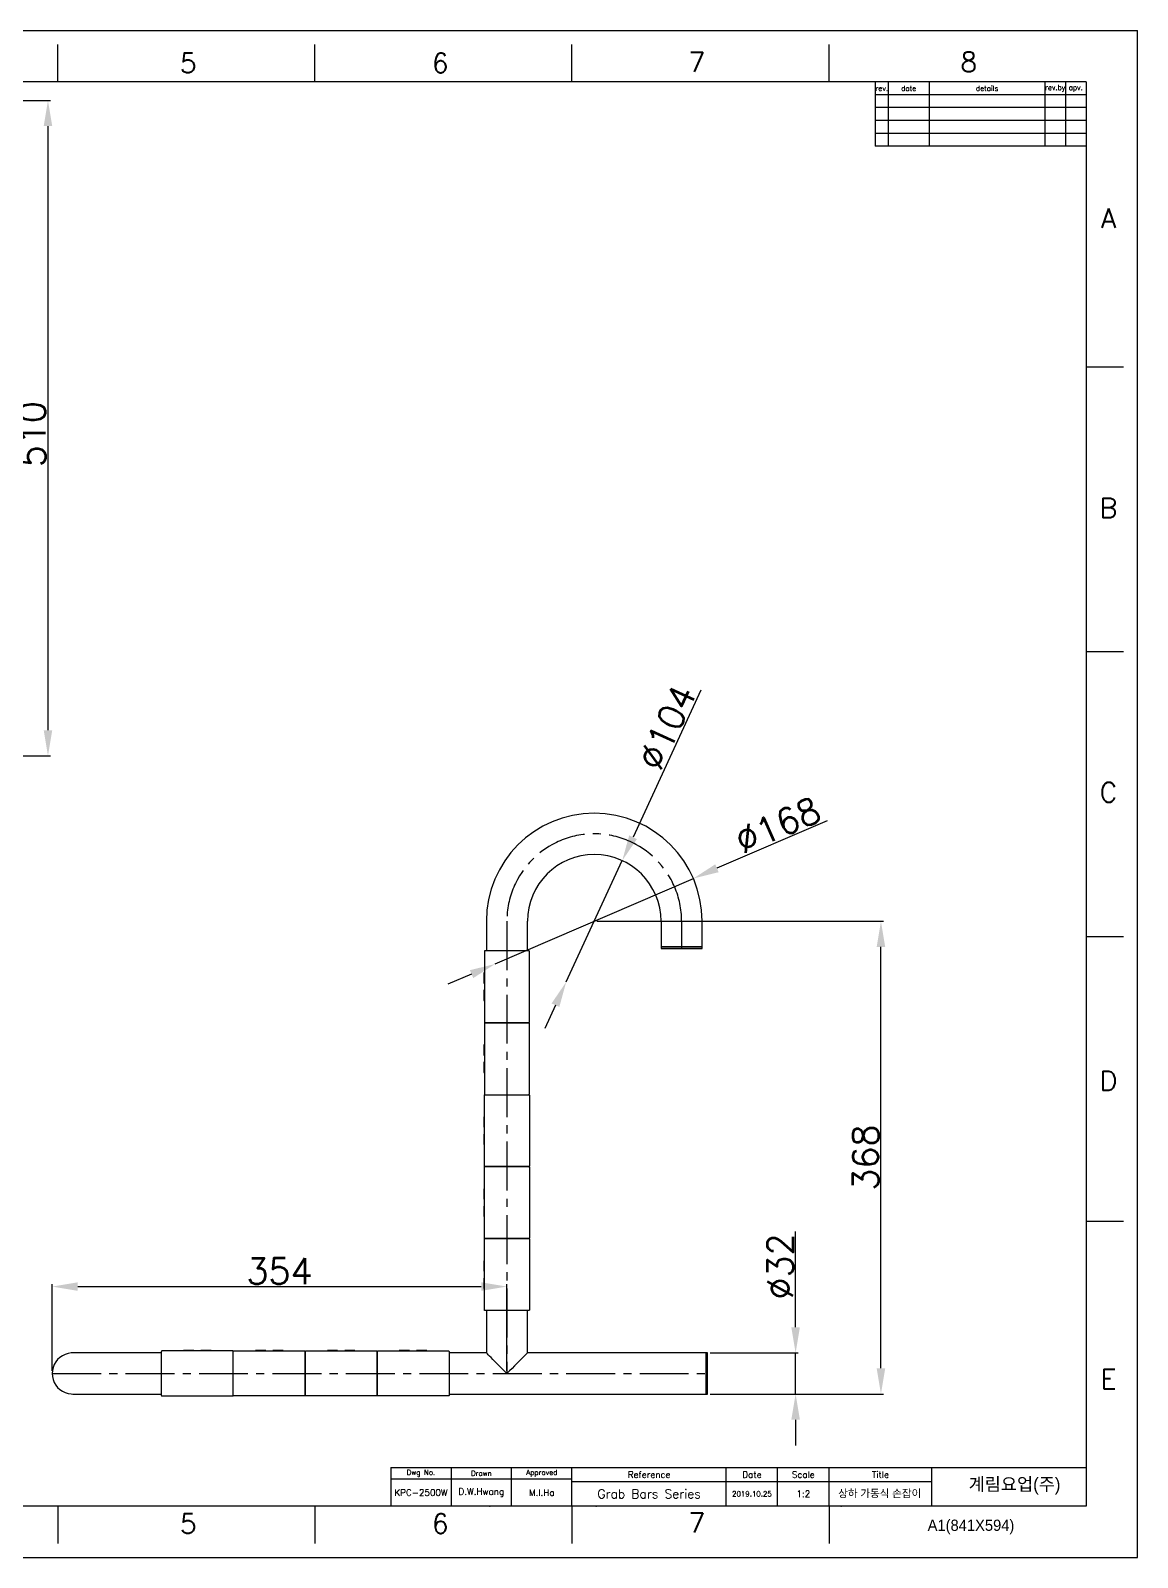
# Model space of a CAD drawing. Header units: inches. Extents: x 7305 to 8145, y -1324 to -730.
# Drawn here: x 7714 to 8145, y -1324 to -730 of the extents above; entities that cross this region are included whole.
import ezdxf

# ---------------------------------------------------------------- set-up
doc = ezdxf.new("R2010")
doc.units = ezdxf.units.IN
doc.header["$MEASUREMENT"] = 0
doc.linetypes.add('CENTER2', pattern=[28.575, 19.05, -3.175, 3.175, -3.175])
doc.linetypes.add('CENTERX2', pattern=[20.32, 12.7, -2.54, 2.54, -2.54])
doc.layers.get('Defpoints').update_dxf_attribs({"color": 3})
for name, color, linetype in [('5', 2, 'Continuous'), ('Cneter', 1, 'CENTER2'), ('FORM', 7, 'Continuous'), ('PDF_형상', 7, 'Continuous'), ('TEXT', 2, 'Continuous')]:
    doc.layers.add(name, color=color, linetype=linetype)
doc.styles.add('ROMANS', font='Gulim.ttf')
doc.styles.get("Standard").update_dxf_attribs({"font": 'romans.shx', "bigfont": 'whtgtxt.shx'})
doc.dimstyles.get("Standard").update_dxf_attribs({"dimtxt": 2.5, "dimasz": 3, "dimexe": 1, "dimexo": 1, "dimgap": 1, "dimtad": 1, "dimdec": 1, "dimdsep": 46, "dimtxsty": 'Standard', "dimcen": 0.09, "dimclrd": 1, "dimclre": 1, "dimclrt": 2, "dimadec": 0, "dimazin": 0, "dimtfac": 1, "dimtdec": 1, "dimtmove": 0, "dimatfit": 3, "dimfxl": 0, "dimtolj": 1, "dimtzin": 0, "dimarcsym": 0})

# ---------------------------------------------------------------- blocks, each defined once
blk = doc.blocks.new('*D14')
at = {"color": 3, "linetype": 'ByBlock', "lineweight": -2}
for p, q in [((7642.35, -757.61), (7722.2, -757.61)), ((7721.2, -767.61), (7721.2, -1002.61)), ((7610.36, -1012.61), (7722.2, -1012.61))]:
    blk.add_line(p, q, dxfattribs=at)
at = {"color": 3}
for points in [[(7719.54, -767.61), (7722.87, -767.61), (7721.2, -757.61)], [(7719.54, -1002.61), (7722.87, -1002.61), (7721.2, -1012.61)]]:
    blk.add_solid(points, dxfattribs=at)
at = {"layer": 'Defpoints', "color": 0}
for p in [(7641.35, -757.61), (7609.36, -1012.61), (7721.2, -1012.61)]:
    blk.add_point(p, dxfattribs=at)
at = {"color": 3, "insert": (7715.2, -887.41), "char_height": 10, "attachment_point": 5, "rotation": 90}
blk.add_mtext('\\A1;510', dxfattribs=at)
blk = doc.blocks.new('*D19')
at = {"color": 3, "linetype": 'ByBlock', "lineweight": -2}
for p, q in [((8012.08, -1234.85), (8012.08, -1197.61)), ((7978.82, -1244.85), (8013.08, -1244.85)), ((8012.08, -1260.84), (8012.08, -1244.85)), ((7978.82, -1260.84), (8013.08, -1260.84)), ((8012.08, -1270.84), (8012.08, -1280.84))]:
    blk.add_line(p, q, dxfattribs=at)
at = {"color": 3}
for points in [[(8010.41, -1234.85), (8013.74, -1234.85), (8012.08, -1244.85)], [(8010.41, -1270.84), (8013.74, -1270.84), (8012.08, -1260.84)]]:
    blk.add_solid(points, dxfattribs=at)
at = {"layer": 'Defpoints', "color": 0}
for p in [(7977.82, -1244.85), (8012.08, -1244.85), (7977.82, -1260.84)]:
    blk.add_point(p, dxfattribs=at)
at = {"color": 3, "insert": (8006.08, -1211.23), "char_height": 10, "attachment_point": 5, "rotation": 90}
blk.add_mtext('\\A1;%%C32', dxfattribs=at)
blk = doc.blocks.new('*D20')
at = {"color": 3, "linetype": 'ByBlock', "lineweight": -2}
for p, q in [((7975.25, -987.06), (7948.83, -1044.24)), ((7922.84, -1100.51), (7944.64, -1053.32)), ((7918.64, -1109.58), (7914.45, -1118.66))]:
    blk.add_line(p, q, dxfattribs=at)
at = {"color": 3}
for points in [[(7947.32, -1043.54), (7950.34, -1044.94), (7944.64, -1053.32)], [(7917.13, -1108.89), (7920.15, -1110.28), (7922.84, -1100.51)]]:
    blk.add_solid(points, dxfattribs=at)
at = {"layer": 'Defpoints', "color": 0}
for p in [(7944.64, -1053.32), (7922.84, -1100.51)]:
    blk.add_point(p, dxfattribs=at)
at = {"color": 3, "insert": (7962, -1001.45), "char_height": 10, "attachment_point": 5, "rotation": 65.20096}
blk.add_mtext('\\A1;∅104', dxfattribs=at)
blk = doc.blocks.new('*D21')
at = {"color": 3, "linetype": 'ByBlock', "lineweight": -2}
for p, q in [((8024.41, -1037.8), (7981.47, -1056.32)), ((7895.19, -1093.54), (7972.29, -1060.28)), ((7886, -1097.5), (7876.82, -1101.46))]:
    blk.add_line(p, q, dxfattribs=at)
at = {"color": 3}
for points in [[(7980.81, -1054.79), (7982.13, -1057.85), (7972.29, -1060.28)], [(7885.34, -1095.97), (7886.66, -1099.03), (7895.19, -1093.54)]]:
    blk.add_solid(points, dxfattribs=at)
at = {"layer": 'Defpoints', "color": 0}
for p in [(7972.29, -1060.28), (7895.19, -1093.54)]:
    blk.add_point(p, dxfattribs=at)
at = {"color": 3, "insert": (8005.15, -1039.57), "char_height": 10, "attachment_point": 5, "rotation": 23.33292}
blk.add_mtext('\\A1;%%C168', dxfattribs=at)
blk = doc.blocks.new('*D22')
at = {"color": 3, "linetype": 'ByBlock', "lineweight": -2}
for p, q in [((7722.82, -1251.84), (7722.82, -1218.04)), ((7732.82, -1219.04), (7889.75, -1219.04)), ((7899.75, -1251.84), (7899.75, -1218.04))]:
    blk.add_line(p, q, dxfattribs=at)
at = {"color": 3}
for points in [[(7732.82, -1217.37), (7732.82, -1220.71), (7722.82, -1219.04)], [(7889.75, -1217.37), (7889.75, -1220.71), (7899.75, -1219.04)]]:
    blk.add_solid(points, dxfattribs=at)
at = {"layer": 'Defpoints', "color": 0}
for p in [(7899.75, -1219.04), (7722.82, -1252.84), (7899.75, -1252.84)]:
    blk.add_point(p, dxfattribs=at)
at = {"color": 3, "insert": (7811.28, -1213.04), "char_height": 10, "attachment_point": 5}
blk.add_mtext('\\A1;354', dxfattribs=at)
blk = doc.blocks.new('*D23')
at = {"color": 3, "linetype": 'ByBlock', "lineweight": -2}
for p, q in [((7934.74, -1076.91), (8046.28, -1076.91)), ((8045.28, -1250.84), (8045.28, -1086.91)), ((7978.82, -1260.84), (8046.28, -1260.84))]:
    blk.add_line(p, q, dxfattribs=at)
at = {"color": 3}
for points in [[(8043.61, -1086.91), (8046.94, -1086.91), (8045.28, -1076.91)], [(8043.61, -1250.84), (8046.94, -1250.84), (8045.28, -1260.84)]]:
    blk.add_solid(points, dxfattribs=at)
at = {"layer": 'Defpoints', "color": 0}
for p in [(7933.74, -1076.91), (8045.28, -1076.91), (7977.82, -1260.84)]:
    blk.add_point(p, dxfattribs=at)
at = {"color": 3, "insert": (8039.28, -1168.88), "char_height": 10, "attachment_point": 5, "rotation": 90}
blk.add_mtext('\\A1;368', dxfattribs=at)

msp = doc.modelspace()

# ---------------------------------------------------------------- linework, layer by layer
at = {"color": 7, "linetype": 'Continuous'}
for p, q in [((7305.081, -730.42), (8145.08, -730.42)), ((8145.08, -1324.42), (8145.08, -730.42)), ((7725.081, -750.421), (7725.081, -735.885)), ((7825.081, -750.421), (7825.081, -735.885)), ((7925.081, -750.421), (7925.081, -735.885)), ((8025.081, -750.421), (8025.081, -735.885)), ((8125.08, -750.421), (7325.081, -750.421)), ((8125.082, -861.216), (8139.618, -861.216)), ((8125.083, -972.016), (8139.62, -972.016)), ((8125.085, -1082.816), (8139.621, -1082.816)), ((8125.086, -1193.616), (8139.622, -1193.616)), ((7725.081, -1304.42), (7725.081, -1318.957)), ((7825.081, -1304.42), (7825.081, -1318.957)), ((7925.081, -1304.42), (7925.081, -1318.957)), ((8025.081, -1304.42), (8025.081, -1318.957)), ((7305.081, -1324.42), (8145.08, -1324.42))]:
    msp.add_line(p, q, dxfattribs=at)
at = {"linetype": 'Continuous'}
for p, q in [((8125.08, -750.421), (8125.08, -1304.42)), ((8125.08, -1304.42), (7325.081, -1304.42))]:
    msp.add_line(p, q, dxfattribs=at)
for p in [(7893.098, -1304.42), (7934.485, -1304.42), (8029.783, -1304.42)]:
    msp.add_point(p)
at = {"layer": 'Cneter'}
for p, q in [((7899.746, -1076.913), (7899.749, -1252.844)), ((7967.726, -1076.913), (7967.723, -1087.509)), ((7722.819, -1252.844), (7977.82, -1252.844))]:
    msp.add_line(p, q, dxfattribs=at)
msp.add_arc((7933.736, -1076.914), 33.99, 0.001569, 179.998431, dxfattribs=at)
at = {"layer": 'FORM'}
for p, q in [((8043.08, -750.421), (8043.08, -775.421)), ((8048.08, -750.421), (8048.08, -775.421)), ((8064.08, -750.421), (8064.08, -775.421)), ((8109.08, -750.421), (8109.08, -775.421)), ((8117.08, -750.421), (8117.08, -775.421)), ((8125.08, -755.421), (8043.08, -755.421)), ((8125.08, -760.421), (8043.08, -760.421)), ((8125.08, -765.421), (8043.08, -765.421)), ((8125.08, -770.421), (8043.08, -770.421)), ((8125.08, -775.421), (8043.08, -775.421)), ((7854.58, -1289.42), (8125.08, -1289.42)), ((7854.58, -1289.42), (7854.58, -1304.42)), ((7925.08, -1293.92), (7854.58, -1293.92)), ((7878.08, -1289.42), (7878.08, -1304.42)), ((7901.58, -1304.42), (7901.58, -1289.42)), ((7925.08, -1304.42), (7925.08, -1289.42)), ((7985.08, -1304.42), (7985.08, -1289.42)), ((7985.08, -1304.42), (7985.08, -1289.42)), ((7985.08, -1304.42), (7985.08, -1289.42)), ((8005.08, -1304.42), (8005.08, -1289.42)), ((8025.08, -1304.42), (8025.08, -1289.42)), ((8065.08, -1304.42), (8065.08, -1289.42)), ((7925.08, -1294.92), (8065.08, -1294.92))]:
    msp.add_line(p, q, dxfattribs=at)
at = {"layer": 'PDF_형상', "lineweight": 25}
for p, q in [((7891.753, -1076.913), (7891.753, -1088.423)), ((7907.746, -1088.423), (7907.746, -1076.913)), ((7959.726, -1076.913), (7959.726, -1086.909)), ((7975.72, -1086.909), (7975.72, -1076.913)), ((7959.726, -1086.909), (7959.726, -1087.509)), ((7975.72, -1087.509), (7975.72, -1086.909)), ((7959.726, -1087.509), (7959.816, -1087.509)), ((7959.816, -1087.509), (7960.082, -1087.509)), ((7960.082, -1087.509), (7960.518, -1087.509)), ((7960.518, -1087.509), (7961.116, -1087.509)), ((7961.116, -1087.509), (7961.861, -1087.509)), ((7961.861, -1087.509), (7962.737, -1087.509)), ((7962.737, -1087.509), (7963.725, -1087.509)), ((7963.725, -1087.509), (7964.802, -1087.509)), ((7964.802, -1087.509), (7965.944, -1087.509)), ((7965.944, -1087.509), (7967.126, -1087.509)), ((7967.126, -1087.509), (7968.321, -1087.509)), ((7968.321, -1087.509), (7969.503, -1087.509)), ((7969.503, -1087.509), (7970.645, -1087.509)), ((7970.645, -1087.509), (7971.722, -1087.509)), ((7971.722, -1087.509), (7972.709, -1087.509)), ((7972.709, -1087.509), (7973.585, -1087.509)), ((7973.585, -1087.509), (7974.331, -1087.509)), ((7974.331, -1087.509), (7974.928, -1087.509)), ((7974.928, -1087.509), (7975.365, -1087.509)), ((7975.365, -1087.509), (7975.631, -1087.509)), ((7975.631, -1087.509), (7975.72, -1087.509))]:
    msp.add_line(p, q, dxfattribs=at)
for points in [[(7959.726, -1086.909), (7959.816, -1086.909), (7960.082, -1086.909), (7960.518, -1086.909), (7961.116, -1086.909), (7961.861, -1086.909), (7962.737, -1086.909), (7963.725, -1086.909), (7964.802, -1086.909), (7965.944, -1086.909), (7967.126, -1086.909), (7968.321, -1086.909), (7969.503, -1086.909), (7970.645, -1086.909), (7971.722, -1086.909), (7972.709, -1086.909), (7973.585, -1086.909), (7974.331, -1086.909), (7974.928, -1086.909), (7975.365, -1086.909), (7975.631, -1086.909), (7975.72, -1086.909), (7975.631, -1086.909), (7975.365, -1086.909), (7974.928, -1086.909), (7974.331, -1086.909), (7973.585, -1086.909), (7972.709, -1086.909), (7971.722, -1086.909), (7970.645, -1086.909), (7969.503, -1086.909), (7968.321, -1086.909), (7967.126, -1086.909), (7965.944, -1086.909), (7964.802, -1086.909), (7963.725, -1086.909), (7962.737, -1086.909), (7961.861, -1086.909), (7961.116, -1086.909), (7960.518, -1086.909), (7960.082, -1086.909), (7959.816, -1086.909)], [(7891.003, -1116.162), (7891.008, -1116.211), (7891.022, -1116.258), (7891.045, -1116.301), (7891.076, -1116.339), (7891.114, -1116.37), (7891.157, -1116.393), (7891.204, -1116.407), (7891.253, -1116.412), (7891.345, -1116.412), (7891.619, -1116.412), (7892.069, -1116.412), (7892.685, -1116.412), (7893.454, -1116.412), (7894.359, -1116.412), (7895.382, -1116.412), (7896.498, -1116.412), (7897.686, -1116.412), (7898.917, -1116.412), (7900.166, -1116.412), (7901.408, -1116.412), (7902.612, -1116.412), (7903.755, -1116.412), (7904.812, -1116.412), (7905.758, -1116.412), (7906.575, -1116.412), (7907.243, -1116.412), (7907.75, -1116.412), (7908.083, -1116.412), (7908.237, -1116.412), (7908.246, -1116.412), (7908.296, -1116.407), (7908.342, -1116.393), (7908.386, -1116.37), (7908.424, -1116.339), (7908.454, -1116.301), (7908.477, -1116.258), (7908.491, -1116.211), (7908.497, -1116.162), (7908.497, -1088.673), (7908.491, -1088.624), (7908.477, -1088.577), (7908.454, -1088.534), (7908.424, -1088.496), (7908.386, -1088.465), (7908.342, -1088.442), (7908.296, -1088.428), (7908.246, -1088.423), (7908.237, -1088.423), (7908.083, -1088.423), (7907.75, -1088.423), (7907.243, -1088.423), (7906.575, -1088.423), (7905.758, -1088.423), (7904.812, -1088.423), (7903.755, -1088.423), (7902.612, -1088.423), (7901.408, -1088.423), (7900.166, -1088.423), (7898.917, -1088.423), (7897.686, -1088.423), (7896.498, -1088.423), (7895.382, -1088.423), (7894.359, -1088.423), (7893.454, -1088.423), (7892.685, -1088.423), (7892.069, -1088.423), (7891.619, -1088.423), (7891.345, -1088.423), (7891.253, -1088.423), (7891.204, -1088.428), (7891.157, -1088.442), (7891.114, -1088.465), (7891.076, -1088.496), (7891.045, -1088.534), (7891.022, -1088.577), (7891.008, -1088.624), (7891.003, -1088.673)], [(7891.003, -1144.152), (7891.008, -1144.2), (7891.022, -1144.247), (7891.045, -1144.29), (7891.076, -1144.328), (7891.114, -1144.359), (7891.157, -1144.382), (7891.204, -1144.397), (7891.253, -1144.401), (7891.345, -1144.401), (7891.619, -1144.401), (7892.069, -1144.401), (7892.685, -1144.401), (7893.454, -1144.401), (7894.359, -1144.401), (7895.382, -1144.401), (7896.498, -1144.401), (7897.686, -1144.401), (7898.917, -1144.401), (7900.166, -1144.401), (7901.408, -1144.401), (7902.612, -1144.401), (7903.755, -1144.401), (7904.812, -1144.401), (7905.758, -1144.401), (7906.575, -1144.401), (7907.243, -1144.401), (7907.75, -1144.401), (7908.083, -1144.401), (7908.237, -1144.401), (7908.246, -1144.401), (7908.296, -1144.397), (7908.342, -1144.382), (7908.386, -1144.359), (7908.424, -1144.328), (7908.454, -1144.29), (7908.477, -1144.247), (7908.491, -1144.2), (7908.497, -1144.152), (7908.497, -1116.662), (7908.491, -1116.613), (7908.477, -1116.566), (7908.454, -1116.523), (7908.424, -1116.485), (7908.386, -1116.455), (7908.342, -1116.431), (7908.296, -1116.417), (7908.246, -1116.412), (7908.237, -1116.412), (7908.083, -1116.412), (7907.75, -1116.412), (7907.243, -1116.412), (7906.575, -1116.412), (7905.758, -1116.412), (7904.812, -1116.412), (7903.755, -1116.412), (7902.612, -1116.412), (7901.408, -1116.412), (7900.166, -1116.412), (7898.917, -1116.412), (7897.686, -1116.412), (7896.498, -1116.412), (7895.382, -1116.412), (7894.359, -1116.412), (7893.454, -1116.412), (7892.685, -1116.412), (7892.069, -1116.412), (7891.619, -1116.412), (7891.345, -1116.412), (7891.253, -1116.412), (7891.204, -1116.417), (7891.157, -1116.431), (7891.114, -1116.455), (7891.076, -1116.485), (7891.045, -1116.523), (7891.022, -1116.566), (7891.008, -1116.613), (7891.003, -1116.662)], [(7908.497, -1172.14), (7908.491, -1172.189), (7908.477, -1172.236), (7908.454, -1172.279), (7908.424, -1172.317), (7908.386, -1172.348), (7908.342, -1172.371), (7908.296, -1172.386), (7908.246, -1172.39), (7908.237, -1172.39), (7908.083, -1172.39), (7907.75, -1172.39), (7907.243, -1172.39), (7906.575, -1172.39), (7905.758, -1172.39), (7904.812, -1172.39), (7903.755, -1172.39), (7902.612, -1172.39), (7901.408, -1172.39), (7900.166, -1172.39), (7898.917, -1172.39), (7897.686, -1172.39), (7896.498, -1172.39), (7895.382, -1172.39), (7894.359, -1172.39), (7893.454, -1172.39), (7892.685, -1172.39), (7892.069, -1172.39), (7891.619, -1172.39), (7891.345, -1172.39), (7891.253, -1172.39), (7891.345, -1172.39), (7891.619, -1172.39), (7892.069, -1172.39), (7892.685, -1172.39), (7893.454, -1172.39), (7894.359, -1172.39), (7895.382, -1172.39), (7896.498, -1172.39), (7897.686, -1172.39), (7898.917, -1172.39), (7900.166, -1172.39), (7901.408, -1172.39), (7902.612, -1172.39), (7903.755, -1172.39), (7904.812, -1172.39), (7905.758, -1172.39), (7906.575, -1172.39), (7907.243, -1172.39), (7907.75, -1172.39), (7908.083, -1172.39), (7908.237, -1172.39), (7908.246, -1172.39), (7908.296, -1172.395), (7908.342, -1172.41), (7908.386, -1172.433), (7908.424, -1172.463), (7908.454, -1172.501), (7908.477, -1172.545), (7908.491, -1172.591), (7908.497, -1172.64), (7908.497, -1200.13), (7908.491, -1200.178), (7908.477, -1200.225), (7908.454, -1200.268), (7908.424, -1200.306), (7908.386, -1200.337), (7908.342, -1200.36), (7908.296, -1200.375), (7908.246, -1200.379), (7908.296, -1200.384), (7908.342, -1200.399), (7908.386, -1200.422), (7908.424, -1200.452), (7908.454, -1200.49), (7908.477, -1200.534), (7908.491, -1200.58), (7908.497, -1200.629), (7908.497, -1228.119), (7908.491, -1228.167), (7908.477, -1228.214), (7908.454, -1228.257), (7908.424, -1228.295), (7908.386, -1228.326), (7908.342, -1228.349), (7908.296, -1228.364), (7908.246, -1228.368), (7908.237, -1228.368), (7908.083, -1228.368), (7907.75, -1228.368), (7907.243, -1228.368), (7906.575, -1228.368), (7905.758, -1228.368), (7904.812, -1228.368), (7903.755, -1228.368), (7902.612, -1228.368), (7901.408, -1228.368), (7900.166, -1228.368), (7898.917, -1228.368), (7897.686, -1228.368), (7896.498, -1228.368), (7895.382, -1228.368), (7894.359, -1228.368), (7893.454, -1228.368), (7892.685, -1228.368), (7892.069, -1228.368), (7891.619, -1228.368), (7891.345, -1228.368), (7891.253, -1228.368), (7891.204, -1228.364), (7891.157, -1228.349), (7891.114, -1228.326), (7891.076, -1228.295), (7891.045, -1228.257), (7891.022, -1228.214), (7891.008, -1228.167), (7891.003, -1228.119), (7891.003, -1200.629), (7891.008, -1200.58), (7891.022, -1200.534), (7891.045, -1200.49), (7891.076, -1200.452), (7891.114, -1200.422), (7891.157, -1200.399), (7891.204, -1200.384), (7891.253, -1200.379), (7891.345, -1200.379), (7891.619, -1200.379), (7892.069, -1200.379), (7892.685, -1200.379), (7893.454, -1200.379), (7894.359, -1200.379), (7895.382, -1200.379), (7896.498, -1200.379), (7897.686, -1200.379), (7898.917, -1200.379), (7900.166, -1200.379), (7901.408, -1200.379), (7902.612, -1200.379), (7903.755, -1200.379), (7904.812, -1200.379), (7905.758, -1200.379), (7906.575, -1200.379), (7907.243, -1200.379), (7907.75, -1200.379), (7908.083, -1200.379), (7908.237, -1200.379), (7908.246, -1200.379), (7908.237, -1200.379), (7908.083, -1200.379), (7907.75, -1200.379), (7907.243, -1200.379), (7906.575, -1200.379), (7905.758, -1200.379), (7904.812, -1200.379), (7903.755, -1200.379), (7902.612, -1200.379), (7901.408, -1200.379), (7900.166, -1200.379), (7898.917, -1200.379), (7897.686, -1200.379), (7896.498, -1200.379), (7895.382, -1200.379), (7894.359, -1200.379), (7893.454, -1200.379), (7892.685, -1200.379), (7892.069, -1200.379), (7891.619, -1200.379), (7891.345, -1200.379), (7891.253, -1200.379), (7891.204, -1200.375), (7891.157, -1200.36), (7891.114, -1200.337), (7891.076, -1200.306), (7891.045, -1200.268), (7891.022, -1200.225), (7891.008, -1200.178), (7891.003, -1200.13), (7891.003, -1172.64), (7891.008, -1172.591), (7891.022, -1172.545), (7891.045, -1172.501), (7891.076, -1172.463), (7891.114, -1172.433), (7891.157, -1172.41), (7891.204, -1172.395), (7891.253, -1172.39), (7891.204, -1172.386), (7891.157, -1172.371), (7891.114, -1172.348), (7891.076, -1172.317), (7891.045, -1172.279), (7891.022, -1172.236), (7891.008, -1172.189), (7891.003, -1172.14), (7891.003, -1144.651), (7891.008, -1144.602), (7891.022, -1144.556), (7891.045, -1144.512), (7891.076, -1144.474), (7891.114, -1144.444), (7891.157, -1144.42), (7891.204, -1144.406), (7891.253, -1144.401), (7891.345, -1144.401), (7891.619, -1144.401), (7892.069, -1144.401), (7892.685, -1144.401), (7893.454, -1144.401), (7894.359, -1144.401), (7895.382, -1144.401), (7896.498, -1144.401), (7897.686, -1144.401), (7898.917, -1144.401), (7900.166, -1144.401), (7901.408, -1144.401), (7902.612, -1144.401), (7903.755, -1144.401), (7904.812, -1144.401), (7905.758, -1144.401), (7906.575, -1144.401), (7907.243, -1144.401), (7907.75, -1144.401), (7908.083, -1144.401), (7908.237, -1144.401), (7908.246, -1144.401), (7908.296, -1144.406), (7908.342, -1144.42), (7908.386, -1144.444), (7908.424, -1144.474), (7908.454, -1144.512), (7908.477, -1144.556), (7908.491, -1144.602), (7908.497, -1144.651)], [(7793.041, -1244.098), (7765.552, -1244.098), (7765.504, -1244.103), (7765.457, -1244.117), (7765.414, -1244.14), (7765.376, -1244.171), (7765.344, -1244.209), (7765.321, -1244.252), (7765.307, -1244.299), (7765.303, -1244.348), (7765.303, -1244.44), (7765.303, -1244.714), (7765.303, -1245.164), (7765.303, -1245.78), (7765.303, -1246.549), (7765.303, -1247.454), (7765.303, -1248.477), (7765.303, -1249.593), (7765.303, -1250.78), (7765.303, -1252.012), (7765.303, -1253.261), (7765.303, -1254.503), (7765.303, -1255.707), (7765.303, -1256.85), (7765.303, -1257.906), (7765.303, -1258.852), (7765.303, -1259.67), (7765.303, -1260.338), (7765.303, -1260.845), (7765.303, -1261.178), (7765.303, -1261.331), (7765.303, -1261.341), (7765.307, -1261.39), (7765.321, -1261.437), (7765.344, -1261.48), (7765.376, -1261.518), (7765.414, -1261.549), (7765.457, -1261.572), (7765.504, -1261.586), (7765.552, -1261.591), (7793.041, -1261.591), (7793.09, -1261.586), (7793.138, -1261.572), (7793.181, -1261.549), (7793.219, -1261.518), (7793.249, -1261.48), (7793.272, -1261.437), (7793.287, -1261.39), (7793.292, -1261.341), (7793.292, -1261.331), (7793.292, -1261.178), (7793.292, -1260.845), (7793.292, -1260.338), (7793.292, -1259.67), (7793.292, -1258.852), (7793.292, -1257.906), (7793.292, -1256.85), (7793.292, -1255.707), (7793.292, -1254.503), (7793.292, -1253.261), (7793.292, -1252.012), (7793.292, -1250.78), (7793.292, -1249.593), (7793.292, -1248.477), (7793.292, -1247.454), (7793.292, -1246.549), (7793.292, -1245.78), (7793.292, -1245.164), (7793.292, -1244.714), (7793.292, -1244.44), (7793.292, -1244.348), (7793.287, -1244.299), (7793.272, -1244.252), (7793.249, -1244.209), (7793.219, -1244.171), (7793.181, -1244.14), (7793.138, -1244.117), (7793.09, -1244.103)], [(7849.02, -1261.591), (7821.53, -1261.591), (7821.482, -1261.586), (7821.435, -1261.572), (7821.392, -1261.549), (7821.354, -1261.518), (7821.322, -1261.48), (7821.299, -1261.437), (7821.285, -1261.39), (7821.281, -1261.341), (7821.276, -1261.39), (7821.261, -1261.437), (7821.239, -1261.48), (7821.208, -1261.518), (7821.17, -1261.549), (7821.127, -1261.572), (7821.079, -1261.586), (7821.03, -1261.591), (7793.541, -1261.591), (7793.493, -1261.586), (7793.446, -1261.572), (7793.403, -1261.549), (7793.365, -1261.518), (7793.333, -1261.48), (7793.31, -1261.437), (7793.296, -1261.39), (7793.292, -1261.341), (7793.292, -1261.331), (7793.292, -1261.178), (7793.292, -1260.845), (7793.292, -1260.338), (7793.292, -1259.67), (7793.292, -1258.852), (7793.292, -1257.906), (7793.292, -1256.85), (7793.292, -1255.707), (7793.292, -1254.503), (7793.292, -1253.261), (7793.292, -1252.012), (7793.292, -1250.78), (7793.292, -1249.593), (7793.292, -1248.477), (7793.292, -1247.454), (7793.292, -1246.549), (7793.292, -1245.78), (7793.292, -1245.164), (7793.292, -1244.714), (7793.292, -1244.44), (7793.292, -1244.348), (7793.296, -1244.299), (7793.31, -1244.252), (7793.333, -1244.209), (7793.365, -1244.171), (7793.403, -1244.14), (7793.446, -1244.117), (7793.493, -1244.103), (7793.541, -1244.098), (7821.03, -1244.098), (7821.079, -1244.103), (7821.127, -1244.117), (7821.17, -1244.14), (7821.208, -1244.171), (7821.239, -1244.209), (7821.261, -1244.252), (7821.276, -1244.299), (7821.281, -1244.348), (7821.281, -1244.44), (7821.281, -1244.714), (7821.281, -1245.164), (7821.281, -1245.78), (7821.281, -1246.549), (7821.281, -1247.454), (7821.281, -1248.477), (7821.281, -1249.593), (7821.281, -1250.78), (7821.281, -1252.012), (7821.281, -1253.261), (7821.281, -1254.503), (7821.281, -1255.707), (7821.281, -1256.85), (7821.281, -1257.906), (7821.281, -1258.852), (7821.281, -1259.67), (7821.281, -1260.338), (7821.281, -1260.845), (7821.281, -1261.178), (7821.281, -1261.331), (7821.281, -1261.341), (7821.281, -1261.331), (7821.281, -1261.178), (7821.281, -1260.845), (7821.281, -1260.338), (7821.281, -1259.67), (7821.281, -1258.852), (7821.281, -1257.906), (7821.281, -1256.85), (7821.281, -1255.707), (7821.281, -1254.503), (7821.281, -1253.261), (7821.281, -1252.012), (7821.281, -1250.78), (7821.281, -1249.593), (7821.281, -1248.477), (7821.281, -1247.454), (7821.281, -1246.549), (7821.281, -1245.78), (7821.281, -1245.164), (7821.281, -1244.714), (7821.281, -1244.44), (7821.281, -1244.348), (7821.285, -1244.299), (7821.299, -1244.252), (7821.322, -1244.209), (7821.354, -1244.171), (7821.392, -1244.14), (7821.435, -1244.117), (7821.482, -1244.103), (7821.53, -1244.098), (7849.02, -1244.098), (7849.068, -1244.103), (7849.116, -1244.117), (7849.159, -1244.14), (7849.197, -1244.171), (7849.228, -1244.209), (7849.251, -1244.252), (7849.265, -1244.299), (7849.27, -1244.348), (7849.27, -1244.44), (7849.27, -1244.714), (7849.27, -1245.164), (7849.27, -1245.78), (7849.27, -1246.549), (7849.27, -1247.454), (7849.27, -1248.477), (7849.27, -1249.593), (7849.27, -1250.78), (7849.27, -1252.012), (7849.27, -1253.261), (7849.27, -1254.503), (7849.27, -1255.707), (7849.27, -1256.85), (7849.27, -1257.906), (7849.27, -1258.852), (7849.27, -1259.67), (7849.27, -1260.338), (7849.27, -1260.845), (7849.27, -1261.178), (7849.27, -1261.331), (7849.27, -1261.341), (7849.27, -1261.331), (7849.27, -1261.178), (7849.27, -1260.845), (7849.27, -1260.338), (7849.27, -1259.67), (7849.27, -1258.852), (7849.27, -1257.906), (7849.27, -1256.85), (7849.27, -1255.707), (7849.27, -1254.503), (7849.27, -1253.261), (7849.27, -1252.012), (7849.27, -1250.78), (7849.27, -1249.593), (7849.27, -1248.477), (7849.27, -1247.454), (7849.27, -1246.549), (7849.27, -1245.78), (7849.27, -1245.164), (7849.27, -1244.714), (7849.27, -1244.44), (7849.27, -1244.348), (7849.274, -1244.299), (7849.288, -1244.252), (7849.311, -1244.209), (7849.343, -1244.171), (7849.381, -1244.14), (7849.424, -1244.117), (7849.471, -1244.103), (7849.519, -1244.098), (7877.009, -1244.098), (7877.058, -1244.103), (7877.105, -1244.117), (7877.148, -1244.14), (7877.186, -1244.171), (7877.217, -1244.209), (7877.24, -1244.252), (7877.254, -1244.299), (7877.259, -1244.348), (7877.259, -1244.44), (7877.259, -1244.714), (7877.259, -1245.164), (7877.259, -1245.78), (7877.259, -1246.549), (7877.259, -1247.454), (7877.259, -1248.477), (7877.259, -1249.593), (7877.259, -1250.78), (7877.259, -1252.012), (7877.259, -1253.261), (7877.259, -1254.503), (7877.259, -1255.707), (7877.259, -1256.85), (7877.259, -1257.906), (7877.259, -1258.852), (7877.259, -1259.67), (7877.259, -1260.338), (7877.259, -1260.845), (7877.259, -1261.178), (7877.259, -1261.331), (7877.259, -1261.341), (7877.254, -1261.39), (7877.24, -1261.437), (7877.217, -1261.48), (7877.186, -1261.518), (7877.148, -1261.549), (7877.105, -1261.572), (7877.058, -1261.586), (7877.009, -1261.591), (7849.519, -1261.591), (7849.471, -1261.586), (7849.424, -1261.572), (7849.381, -1261.549), (7849.343, -1261.518), (7849.311, -1261.48), (7849.288, -1261.437), (7849.274, -1261.39), (7849.27, -1261.341), (7849.265, -1261.39), (7849.251, -1261.437), (7849.228, -1261.48), (7849.197, -1261.518), (7849.159, -1261.549), (7849.116, -1261.572), (7849.068, -1261.586)], [(7977.219, -1260.841), (7977.219, -1260.752), (7977.219, -1260.486), (7977.219, -1260.05), (7977.219, -1259.452), (7977.219, -1258.707), (7977.219, -1257.831), (7977.219, -1256.843), (7977.219, -1255.766), (7977.219, -1254.624), (7977.219, -1253.442), (7977.219, -1252.247), (7977.219, -1251.065), (7977.219, -1249.923), (7977.219, -1248.846), (7977.219, -1247.859), (7977.219, -1246.982), (7977.219, -1246.238), (7977.219, -1245.64), (7977.219, -1245.203), (7977.219, -1244.937), (7977.219, -1244.848), (7977.219, -1244.937), (7977.219, -1245.203), (7977.219, -1245.64), (7977.219, -1246.238), (7977.219, -1246.982), (7977.219, -1247.859), (7977.219, -1248.846), (7977.219, -1249.923), (7977.219, -1251.065), (7977.219, -1252.247), (7977.219, -1253.442), (7977.219, -1254.624), (7977.219, -1255.766), (7977.219, -1256.843), (7977.219, -1257.831), (7977.219, -1258.707), (7977.219, -1259.452), (7977.219, -1260.05), (7977.219, -1260.486), (7977.219, -1260.752)]]:
    msp.add_lwpolyline(points, close=True, dxfattribs=at)
for points in [[(7891.003, -1097.044), (7890.754, -1097.044), (7890.754, -1097.142), (7890.754, -1097.427), (7890.754, -1097.869), (7890.754, -1098.426), (7890.754, -1099.044), (7890.754, -1099.662), (7890.754, -1100.219), (7890.754, -1100.662), (7890.754, -1100.945), (7890.754, -1101.043), (7891.003, -1101.043)], [(7891.003, -1103.792), (7890.754, -1103.792), (7890.754, -1103.89), (7890.754, -1104.174), (7890.754, -1104.616), (7890.754, -1105.174), (7890.754, -1105.792), (7890.754, -1106.409), (7890.754, -1106.967), (7890.754, -1107.408), (7890.754, -1107.692), (7890.754, -1107.79), (7891.003, -1107.79)], [(7891.003, -1125.033), (7890.754, -1125.033), (7890.754, -1125.131), (7890.754, -1125.415), (7890.754, -1125.858), (7890.754, -1126.415), (7890.754, -1127.033), (7890.754, -1127.651), (7890.754, -1128.208), (7890.754, -1128.651), (7890.754, -1128.934), (7890.754, -1129.032), (7891.003, -1129.032)], [(7891.003, -1131.781), (7890.754, -1131.781), (7890.754, -1131.879), (7890.754, -1132.163), (7890.754, -1132.605), (7890.754, -1133.163), (7890.754, -1133.781), (7890.754, -1134.398), (7890.754, -1134.956), (7890.754, -1135.397), (7890.754, -1135.681), (7890.754, -1135.779), (7891.003, -1135.779)], [(7891.003, -1153.022), (7890.754, -1153.022), (7890.754, -1153.12), (7890.754, -1153.405), (7890.754, -1153.847), (7890.754, -1154.404), (7890.754, -1155.022), (7890.754, -1155.64), (7890.754, -1156.197), (7890.754, -1156.64), (7890.754, -1156.923), (7890.754, -1157.021), (7891.003, -1157.021)], [(7891.003, -1159.77), (7890.754, -1159.77), (7890.754, -1159.868), (7890.754, -1160.152), (7890.754, -1160.594), (7890.754, -1161.152), (7890.754, -1161.77), (7890.754, -1162.387), (7890.754, -1162.945), (7890.754, -1163.386), (7890.754, -1163.67), (7890.754, -1163.768), (7891.003, -1163.768)], [(7891.003, -1181.011), (7890.754, -1181.011), (7890.754, -1181.11), (7890.754, -1181.394), (7890.754, -1181.836), (7890.754, -1182.393), (7890.754, -1183.011), (7890.754, -1183.629), (7890.754, -1184.186), (7890.754, -1184.629), (7890.754, -1184.913), (7890.754, -1185.01), (7891.003, -1185.01)], [(7891.003, -1187.759), (7890.754, -1187.759), (7890.754, -1187.857), (7890.754, -1188.141), (7890.754, -1188.584), (7890.754, -1189.141), (7890.754, -1189.759), (7890.754, -1190.377), (7890.754, -1190.934), (7890.754, -1191.376), (7890.754, -1191.659), (7890.754, -1191.758), (7891.003, -1191.758)], [(7891.003, -1209.001), (7890.754, -1209.001), (7890.754, -1209.098), (7890.754, -1209.383), (7890.754, -1209.825), (7890.754, -1210.382), (7890.754, -1211), (7890.754, -1211.618), (7890.754, -1212.175), (7890.754, -1212.618), (7890.754, -1212.902), (7890.754, -1212.999), (7891.003, -1212.999)], [(7891.003, -1215.748), (7890.754, -1215.748), (7890.754, -1215.846), (7890.754, -1216.13), (7890.754, -1216.573), (7890.754, -1217.13), (7890.754, -1217.748), (7890.754, -1218.366), (7890.754, -1218.923), (7890.754, -1219.365), (7890.754, -1219.649), (7890.754, -1219.746), (7891.003, -1219.746)], [(7877.259, -1260.841), (7977.219, -1260.841), (7977.82, -1260.841), (7977.82, -1260.752), (7977.82, -1260.486), (7977.82, -1260.05), (7977.82, -1259.452), (7977.82, -1258.707), (7977.82, -1257.831), (7977.82, -1256.843), (7977.82, -1255.766), (7977.82, -1254.624), (7977.82, -1253.442), (7977.82, -1252.247), (7977.82, -1251.065), (7977.82, -1249.923), (7977.82, -1248.846), (7977.82, -1247.859), (7977.82, -1246.982), (7977.82, -1246.238), (7977.82, -1245.64), (7977.82, -1245.203), (7977.82, -1244.937), (7977.82, -1244.848), (7977.219, -1244.848), (7907.746, -1244.848), (7907.746, -1228.368)], [(7891.753, -1228.368), (7891.753, -1244.848), (7877.259, -1244.848)], [(7765.303, -1244.848), (7754.806, -1244.848), (7752.715, -1244.848), (7750.641, -1244.848), (7748.597, -1244.848), (7746.601, -1244.848), (7744.668, -1244.848), (7742.811, -1244.848), (7741.046, -1244.848), (7739.385, -1244.848), (7737.843, -1244.848), (7736.429, -1244.848), (7735.155, -1244.848), (7734.03, -1244.848), (7733.064, -1244.848), (7732.263, -1244.848), (7731.634, -1244.848), (7731.18, -1244.848), (7730.907, -1244.848), (7730.815, -1244.848), (7730.219, -1244.87), (7729.036, -1245.048), (7727.895, -1245.401), (7726.817, -1245.919), (7725.83, -1246.593), (7724.954, -1247.406), (7724.209, -1248.34), (7723.611, -1249.375), (7723.175, -1250.488), (7722.908, -1251.653), (7722.819, -1252.844), (7722.908, -1254.036), (7723.175, -1255.202), (7723.611, -1256.314), (7724.209, -1257.349), (7724.954, -1258.284), (7725.83, -1259.097), (7726.817, -1259.77), (7727.895, -1260.288), (7729.036, -1260.641), (7730.219, -1260.819), (7730.815, -1260.841), (7730.907, -1260.841), (7731.18, -1260.841), (7731.634, -1260.841), (7732.263, -1260.841), (7733.064, -1260.841), (7734.03, -1260.841), (7735.155, -1260.841), (7736.429, -1260.841), (7737.843, -1260.841), (7739.385, -1260.841), (7741.046, -1260.841), (7742.811, -1260.841), (7744.668, -1260.841), (7746.601, -1260.841), (7748.597, -1260.841), (7750.641, -1260.841), (7752.715, -1260.841), (7754.806, -1260.841), (7765.303, -1260.841)], [(7777.923, -1244.098), (7777.923, -1243.848), (7777.825, -1243.848), (7777.54, -1243.848), (7777.099, -1243.848), (7776.541, -1243.848), (7775.923, -1243.848), (7775.305, -1243.848), (7774.748, -1243.848), (7774.306, -1243.848), (7774.022, -1243.848), (7773.924, -1243.848), (7773.924, -1244.098)], [(7784.67, -1244.098), (7784.67, -1243.848), (7784.572, -1243.848), (7784.288, -1243.848), (7783.845, -1243.848), (7783.288, -1243.848), (7782.67, -1243.848), (7782.053, -1243.848), (7781.495, -1243.848), (7781.053, -1243.848), (7780.77, -1243.848), (7780.672, -1243.848), (7780.672, -1244.098)], [(7805.912, -1244.098), (7805.912, -1243.848), (7805.814, -1243.848), (7805.529, -1243.848), (7805.088, -1243.848), (7804.53, -1243.848), (7803.912, -1243.848), (7803.294, -1243.848), (7802.737, -1243.848), (7802.295, -1243.848), (7802.011, -1243.848), (7801.913, -1243.848), (7801.913, -1244.098)], [(7812.659, -1244.098), (7812.659, -1243.848), (7812.561, -1243.848), (7812.277, -1243.848), (7811.835, -1243.848), (7811.277, -1243.848), (7810.659, -1243.848), (7810.042, -1243.848), (7809.484, -1243.848), (7809.042, -1243.848), (7808.759, -1243.848), (7808.661, -1243.848), (7808.661, -1244.098)], [(7833.901, -1244.098), (7833.901, -1243.848), (7833.803, -1243.848), (7833.518, -1243.848), (7833.077, -1243.848), (7832.519, -1243.848), (7831.901, -1243.848), (7831.283, -1243.848), (7830.726, -1243.848), (7830.284, -1243.848), (7830, -1243.848), (7829.902, -1243.848), (7829.902, -1244.098)], [(7840.648, -1244.098), (7840.648, -1243.848), (7840.55, -1243.848), (7840.266, -1243.848), (7839.824, -1243.848), (7839.266, -1243.848), (7838.648, -1243.848), (7838.031, -1243.848), (7837.473, -1243.848), (7837.032, -1243.848), (7836.748, -1243.848), (7836.65, -1243.848), (7836.65, -1244.098)], [(7861.89, -1244.098), (7861.89, -1243.848), (7861.792, -1243.848), (7861.507, -1243.848), (7861.066, -1243.848), (7860.509, -1243.848), (7859.891, -1243.848), (7859.273, -1243.848), (7858.715, -1243.848), (7858.273, -1243.848), (7857.989, -1243.848), (7857.891, -1243.848), (7857.891, -1244.098)], [(7868.637, -1244.098), (7868.637, -1243.848), (7868.539, -1243.848), (7868.255, -1243.848), (7867.813, -1243.848), (7867.255, -1243.848), (7866.637, -1243.848), (7866.02, -1243.848), (7865.463, -1243.848), (7865.021, -1243.848), (7864.737, -1243.848), (7864.639, -1243.848), (7864.639, -1244.098)], [(7907.746, -1244.848), (7907.731, -1244.864), (7907.605, -1244.989), (7907.355, -1245.24), (7906.986, -1245.609), (7906.502, -1246.093), (7905.912, -1246.683), (7905.224, -1247.37), (7904.45, -1248.144), (7903.602, -1248.993), (7902.694, -1249.901), (7901.738, -1250.856), (7900.752, -1251.843), (7899.749, -1252.844), (7898.748, -1251.843), (7897.761, -1250.856), (7896.806, -1249.901), (7895.898, -1248.993), (7895.05, -1248.144), (7894.276, -1247.37), (7893.588, -1246.683), (7892.998, -1246.093), (7892.514, -1245.609), (7892.145, -1245.24), (7891.894, -1244.989), (7891.768, -1244.864), (7891.753, -1244.848)]]:
    msp.add_lwpolyline(points, dxfattribs=at)
for centre, radius, start, end in [((7933.737, -1076.913), 41.984, 0, 180), ((7933.736, -1076.914), 25.99, 0.001569, 179.998431)]:
    msp.add_arc(centre, radius, start, end, dxfattribs=at)
at = {"layer": 'TEXT'}
msp.add_point((7901.58, -1293.92), dxfattribs=at)

# ---------------------------------------------------------------- texts
at = {"char_height": 7.624, "attachment_point": 5}
for s, width, insert in [('5', 50, (7775.779, -743.083)), ('6', 50, (7873.817, -743.083)), ('7', 50, (7973.648, -742.63)), ('8', 50, (8079.434, -742.63)), ('A', 10, (8133.769, -803.417)), ('B', 10, (8133.769, -916.11)), ('C', 10, (8133.769, -1026.799)), ('D', 10, (8133.769, -1138.992)), ('E', 10, (8133.769, -1254.962)), ('5', 50, (7775.779, -1311.294)), ('6', 50, (7873.817, -1311.294)), ('7', 50, (7973.648, -1310.841))]:
    msp.add_mtext_dynamic_manual_height_columns(s, width=width, gutter_width=12.5, heights=[0], dxfattribs=dict(at, insert=insert))
at = {"layer": '5', "style": 'ROMANS'}
msp.add_text('A1(841X594)', height=4.375, dxfattribs=at).set_placement((8063.449, -1314.079))
at = {"layer": 'TEXT', "attachment_point": 5}
for s, width, insert, char_height in [('rev.', 5, (8045.58, -752.921), 2), ('date', 16, (8056.08, -752.921), 2), ('details', 45, (8086.58, -752.921), 2), ('rev.by', 8, (8113.08, -752.921), 2), ('apv.', 8, (8121.08, -752.921), 2), ('Dwg No.', 23.5, (7866.33, -1291.67), 2), ('Drawn', 23.5, (7889.83, -1291.67), 2), ('Approved', 23.5, (7913.33, -1291.67), 2), ('Reference', 60, (7955.08, -1292.17), 2.5), ('Date', 20, (7995.08, -1292.17), 2.5), ('Scale', 20, (8015.08, -1292.17), 2.5), ('Title', 40, (8045.08, -1292.17), 2.5), ('KPC-2500W', 23.5, (7866.33, -1299.17), 2.5), ('D.W.Hwang', 23.5, (7889.83, -1299.17), 2.5), ('M.I.Ha', 23.5, (7913.33, -1299.17), 2.5), ('Grab Bars Series', 60, (7955.08, -1299.67), 3.5), ('2019.10.25', 20, (7995.08, -1299.67), 2), ('1:2', 20, (8015.08, -1299.67), 2.5)]:
    msp.add_mtext_dynamic_manual_height_columns(s, width=width, gutter_width=12.5, heights=[0], dxfattribs=dict(at, insert=insert, char_height=char_height))
at = {"layer": 'TEXT', "linetype": 'CENTERX2', "attachment_point": 5}
for s, insert, char_height in [('{\\fHYGothic-Medium|b0|i0|c129|p18;계림요업(주)}', (8097.257, -1296.679), 5), ('{\\fHYGothic-Medium|b0|i0|c129|p18;상하 가동식 손잡이}', (8044.8, -1299.684), 3)]:
    msp.add_mtext_dynamic_manual_height_columns(s, width=60, gutter_width=12.5, heights=[0], dxfattribs=dict(at, insert=insert, char_height=char_height))

# ---------------------------------------------------------------- dimensions: what is measured, and where the dimension line sits
dim = msp.add_linear_dim(base=(7721.202, -1012.614), p1=(7641.348, -757.614), p2=(7609.36, -1012.614), angle=90, dimstyle='Standard', override={"dimtxt": 10, "dimasz": 10, "dimlfac": 2, "dimclrd": 3, "dimclre": 3, "dimclrt": 3, "dimarcsym": 1})
dim.commit()
dim.dimension.update_dxf_attribs({"geometry": '*D14', "text_midpoint": (7721.202, -887.405), "dimtype": 160})
dim = msp.add_diameter_dim_2p(p1=(7922.835, -1100.507), p2=(7944.638, -1053.32), dimstyle='Standard', override={"dimtxt": 10, "dimasz": 10, "dimlfac": 2, "dimclrd": 3, "dimclre": 3, "dimclrt": 3, "dimarcsym": 1})
dim.commit()
dim.dimension.update_dxf_attribs({"geometry": '*D20', "text_midpoint": (7967.443, -1003.963), "dimtype": 163})
dim = msp.add_diameter_dim_2p(p1=(7895.187, -1093.542), p2=(7972.287, -1060.284), text='%%C168', dimstyle='Standard', override={"dimtxt": 10, "dimasz": 10, "dimlfac": 2, "dimclrd": 3, "dimclre": 3, "dimclrt": 3, "dimarcsym": 1})
dim.commit()
dim.dimension.update_dxf_attribs({"geometry": '*D21', "text_midpoint": (8007.529, -1045.083)})
for base, p2, text, picture, middle in [((8045.275, -1076.913), (7933.737, -1076.913), '368', '*D23', (8039.275, -1168.877)), ((8012.076, -1244.848), (7977.82, -1244.848), '%%C<>', '*D19', (8006.076, -1211.229))]:
    dim = msp.add_linear_dim(base=base, p1=(7977.82, -1260.841), p2=p2, angle=90, text=text, dimstyle='Standard', override={"dimtxt": 10, "dimasz": 10, "dimlfac": 2, "dimclrd": 3, "dimclre": 3, "dimclrt": 3, "dimarcsym": 1})
    dim.commit()
    dim.dimension.update_dxf_attribs({"geometry": picture, "text_midpoint": middle})
dim = msp.add_linear_dim(base=(7899.749, -1219.04), p1=(7722.819, -1252.844), p2=(7899.749, -1252.841), text='354', dimstyle='Standard', override={"dimtxt": 10, "dimasz": 10, "dimlfac": 2, "dimclrd": 3, "dimclre": 3, "dimclrt": 3, "dimarcsym": 1})
dim.commit()
dim.dimension.update_dxf_attribs({"geometry": '*D22', "text_midpoint": (7811.284, -1213.04)})

doc.saveas('drawing.dxf')
